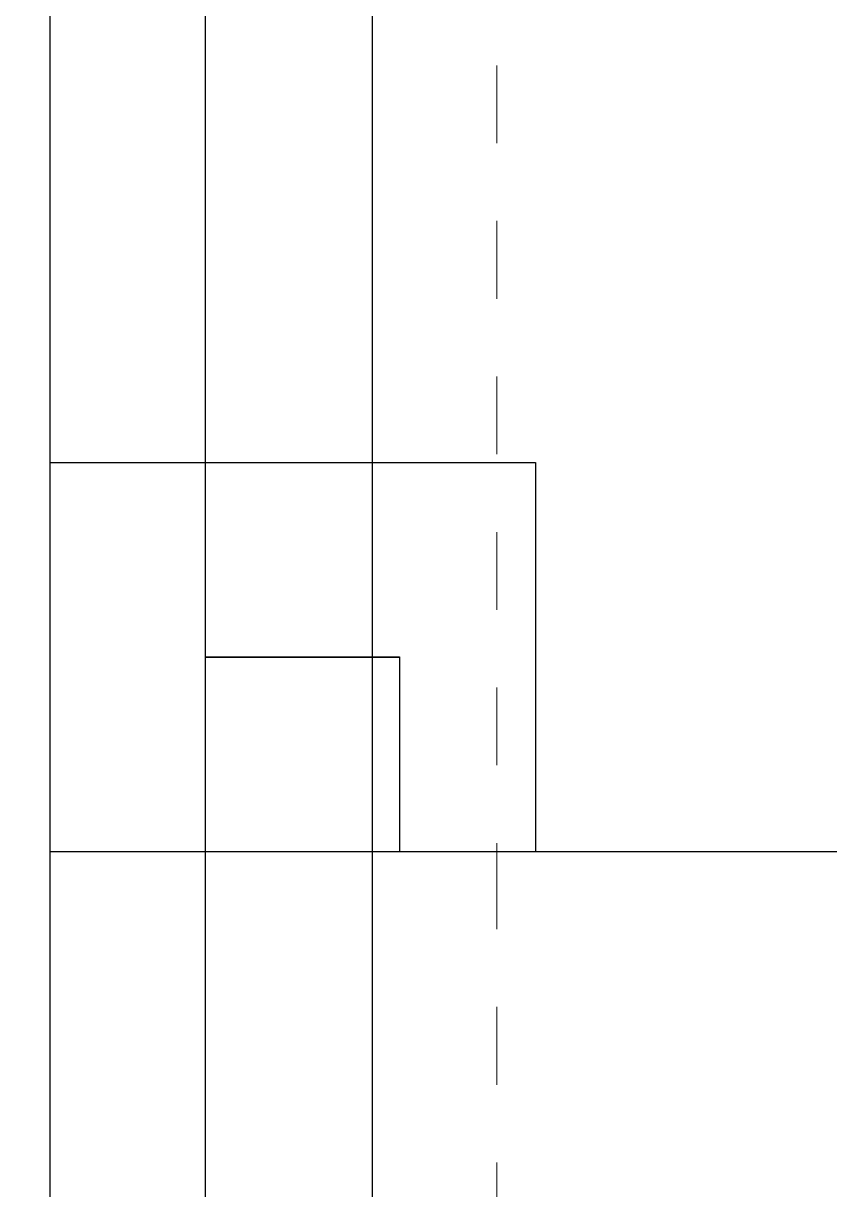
# Model space of a CAD drawing. Header units: inches. Extents: x -91.9 to -17, y 281.8 to 371.9.
# Drawn here: x -60.468 to -59.431, y 356.645 to 358.145 of the extents above; entities that cross this region are included whole.
import ezdxf

# ---------------------------------------------------------------- set-up
doc = ezdxf.new("R2010")
doc.units = ezdxf.units.IN
doc.header["$MEASUREMENT"] = 0
doc.linetypes.add('DASHED2', pattern=[0.375, 0.25, -0.125])
doc.linetypes.add('HIDDEN', pattern=[0.375, 0.25, -0.125])
doc.layers.add('A2 Hatch', color=8, linetype='Continuous', lineweight=9)
doc.layers.add('DIM', color=3, linetype='Continuous', lineweight=13)
doc.styles.add('ARCTEXT', font='arctext.shx', dxfattribs={"width": 0.85})
doc.dimstyles.new('ARCTEXT1-4', dxfattribs={"dimtxt": 4, "dimasz": 2, "dimexe": 2, "dimexo": 2, "dimgap": 2, "dimtad": 1, "dimdec": 4, "dimzin": 3, "dimdsep": 46, "dimlunit": 4, "dimtxsty": 'ARCTEXT', "dimblk": 'ARCHTICK', "dimcen": 2, "dimaunit": 1, "dimadec": 0, "dimazin": 0, "dimtfac": 1, "dimtdec": 4, "dimtmove": 2, "dimatfit": 3, "dimldrblk": 'arrow', "dimfxl": 0, "dimtolj": 1, "dimtzin": 0, "dimarcsym": 0})

# ---------------------------------------------------------------- blocks, each defined once
blk = doc.blocks.new('_ArchTick')
at = {"color": 0, "linetype": 'ByBlock', "const_width": 0.15}
blk.add_lwpolyline([(-0.5, -0.5), (0.5, 0.5)], dxfattribs=at)
blk = doc.blocks.new('arrow')
at = {"layer": 'DIM'}
blk.add_hatch(color=253, dxfattribs=at).paths.add_polyline_path([(-2, 0.5), (-2, -0.5), (0, 0)])
at = {"layer": 'DIM', "lineweight": 9}
for points in [[(-2, 0.9832), (-2, 0.5), (-2.4688, 0.6172)], [(0.3743, 0.0936), (0, 0)], [(0.3743, -0.0936), (0, 0)], [(-2, -0.9832), (-2, -0.5), (-2.4688, -0.6172)]]:
    blk.add_lwpolyline(points, dxfattribs=at)
at = {"layer": 'DIM', "lineweight": 15}
blk.add_lwpolyline([(0, 0), (-2, -0.5), (-2, 0.5), (0, 0)], dxfattribs=at)

msp = doc.modelspace()

# ---------------------------------------------------------------- linework, layer by layer
at = {"color": 1}
for p, q in [((-60.019, 370.0369), (-60.019, 357.0804)), ((-60.234, 369.964), (-60.234, 357.0804)), ((-60.434, 369.8962), (-60.434, 357.0804)), ((-60.434, 357.5805), (-59.809, 357.5805)), ((-60.434, 357.5805), (-59.809, 357.5805)), ((-60.434, 357.5805), (-59.809, 357.5805)), ((-60.434, 357.5805), (-59.809, 357.5805)), ((-60.434, 357.5804), (-59.809, 357.5804)), ((-60.434, 357.5804), (-59.809, 357.5804)), ((-60.434, 357.5804), (-59.809, 357.5804)), ((-60.434, 357.5804), (-60.434, 345.0804)), ((-60.434, 357.5804), (-59.809, 357.5804)), ((-60.434, 357.5804), (-59.809, 357.5804)), ((-60.434, 357.5804), (-59.809, 357.5804)), ((-60.434, 357.5804), (-59.809, 357.5804)), ((-60.434, 357.5804), (-59.809, 357.5804)), ((-60.434, 357.5804), (-59.809, 357.5804)), ((-60.434, 357.5804), (-59.809, 357.5804)), ((-60.434, 357.5804), (-59.809, 357.5804)), ((-60.434, 357.5804), (-59.809, 357.5804)), ((-60.434, 357.5804), (-59.809, 357.5804)), ((-60.434, 357.5804), (-59.809, 357.5804)), ((-60.434, 357.5804), (-59.809, 357.5804)), ((-60.434, 357.5804), (-59.809, 357.5804)), ((-60.434, 357.5804), (-59.809, 357.5804)), ((-60.434, 357.5804), (-59.809, 357.5804)), ((-60.434, 357.5804), (-59.809, 357.5804)), ((-60.434, 357.5804), (-59.809, 357.5804)), ((-60.434, 357.5804), (-59.809, 357.5804)), ((-60.434, 357.5804), (-59.809, 357.5804)), ((-60.434, 357.5804), (-59.809, 357.5804)), ((-60.434, 357.5804), (-59.809, 357.5804)), ((-60.434, 357.5804), (-59.809, 357.5804)), ((-60.434, 357.5804), (-59.809, 357.5804)), ((-60.434, 357.5804), (-59.809, 357.5804)), ((-60.434, 357.5804), (-59.809, 357.5804)), ((-60.434, 357.5804), (-59.809, 357.5804)), ((-60.434, 357.5804), (-59.809, 357.5804)), ((-60.434, 357.5804), (-59.809, 357.5804)), ((-60.434, 357.5804), (-59.809, 357.5804)), ((-60.434, 357.5804), (-59.809, 357.5804)), ((-60.434, 357.5804), (-59.809, 357.5804)), ((-60.434, 357.5804), (-59.809, 357.5804)), ((-60.434, 357.5804), (-59.809, 357.5804)), ((-59.809, 357.5805), (-59.809, 357.0805)), ((-59.809, 357.5805), (-59.809, 357.0805)), ((-59.809, 357.5805), (-59.809, 357.0805)), ((-59.809, 357.5805), (-59.809, 357.0805)), ((-59.809, 357.5804), (-59.809, 357.0804)), ((-59.809, 357.5804), (-59.809, 357.0804)), ((-59.809, 357.5804), (-59.809, 357.0804)), ((-59.809, 357.5804), (-59.809, 357.0804)), ((-59.809, 357.5804), (-59.809, 357.0804)), ((-59.809, 357.5804), (-59.809, 357.0804)), ((-59.809, 357.5804), (-59.809, 357.0804)), ((-59.809, 357.5804), (-59.809, 357.0804)), ((-59.809, 357.5804), (-59.809, 357.0804)), ((-59.809, 357.5804), (-59.809, 357.0804)), ((-59.809, 357.5804), (-59.809, 357.0804)), ((-59.809, 357.5804), (-59.809, 357.0804)), ((-59.809, 357.5804), (-59.809, 357.0804)), ((-59.809, 357.5804), (-59.809, 357.0804)), ((-59.809, 357.5804), (-59.809, 357.0804)), ((-59.809, 357.5804), (-59.809, 357.0804)), ((-59.809, 357.5804), (-59.809, 357.0804)), ((-59.809, 357.5804), (-59.809, 357.0804)), ((-59.809, 357.5804), (-59.809, 357.0804)), ((-59.809, 357.5804), (-59.809, 357.0804)), ((-59.809, 357.5804), (-59.809, 357.0804)), ((-59.809, 357.5804), (-59.809, 357.0804)), ((-59.809, 357.5804), (-59.809, 357.0804)), ((-59.809, 357.5804), (-59.809, 357.0804)), ((-59.809, 357.5804), (-59.809, 357.0804)), ((-59.809, 357.5804), (-59.809, 357.0804)), ((-59.809, 357.5804), (-59.809, 357.0804)), ((-59.809, 357.5804), (-59.809, 357.0804)), ((-59.809, 357.5804), (-59.809, 357.0804)), ((-59.809, 357.5804), (-59.809, 357.0804)), ((-59.809, 357.5804), (-59.809, 357.0804)), ((-59.809, 357.5804), (-59.809, 357.0804)), ((-59.809, 357.5804), (-59.809, 357.0804)), ((-59.809, 357.5804), (-59.809, 357.0804)), ((-59.809, 357.5804), (-59.809, 357.0804)), ((-59.809, 357.5804), (-59.809, 357.0804)), ((-60.234, 357.3305), (-59.984, 357.3305)), ((-60.234, 357.3305), (-59.984, 357.3305)), ((-60.234, 357.3305), (-59.984, 357.3305)), ((-60.234, 357.3305), (-59.984, 357.3305)), ((-60.234, 357.3304), (-59.984, 357.3304)), ((-60.234, 357.3304), (-59.984, 357.3304)), ((-60.234, 357.3304), (-59.984, 357.3304)), ((-60.234, 357.3304), (-60.234, 345.0804)), ((-60.234, 357.3304), (-59.984, 357.3304)), ((-60.234, 357.3304), (-59.984, 357.3304)), ((-60.234, 357.3304), (-59.984, 357.3304)), ((-60.234, 357.3304), (-59.984, 357.3304)), ((-60.234, 357.3304), (-59.984, 357.3304)), ((-60.234, 357.3304), (-59.984, 357.3304)), ((-60.234, 357.3304), (-59.984, 357.3304)), ((-60.234, 357.3304), (-59.984, 357.3304)), ((-60.234, 357.3304), (-59.984, 357.3304)), ((-60.234, 357.3304), (-59.984, 357.3304)), ((-60.234, 357.3304), (-59.984, 357.3304)), ((-60.234, 357.3304), (-59.984, 357.3304)), ((-60.234, 357.3304), (-59.984, 357.3304)), ((-60.234, 357.3304), (-59.984, 357.3304)), ((-60.234, 357.3304), (-59.984, 357.3304)), ((-60.234, 357.3304), (-59.984, 357.3304)), ((-60.234, 357.3304), (-59.984, 357.3304)), ((-60.234, 357.3304), (-59.984, 357.3304)), ((-60.234, 357.3304), (-59.984, 357.3304)), ((-60.234, 357.3304), (-59.984, 357.3304)), ((-60.234, 357.3304), (-59.984, 357.3304)), ((-60.234, 357.3304), (-59.984, 357.3304)), ((-60.234, 357.3304), (-59.984, 357.3304)), ((-60.234, 357.3304), (-59.984, 357.3304)), ((-60.234, 357.3304), (-59.984, 357.3304)), ((-60.234, 357.3304), (-59.984, 357.3304)), ((-60.234, 357.3304), (-59.984, 357.3304)), ((-60.234, 357.3304), (-59.984, 357.3304)), ((-60.234, 357.3304), (-59.984, 357.3304)), ((-60.234, 357.3304), (-59.984, 357.3304)), ((-60.234, 357.3304), (-59.984, 357.3304)), ((-60.234, 357.3304), (-59.984, 357.3304)), ((-60.234, 357.3304), (-59.984, 357.3304)), ((-59.984, 357.3305), (-59.984, 357.0805)), ((-59.984, 357.3305), (-59.984, 357.0805)), ((-59.984, 357.3305), (-59.984, 357.0805)), ((-59.984, 357.3305), (-59.984, 357.0805)), ((-59.984, 357.3304), (-59.984, 357.0804)), ((-59.984, 357.3304), (-59.984, 357.0804)), ((-59.984, 357.3304), (-59.984, 357.0804)), ((-59.984, 357.3304), (-59.984, 357.0804)), ((-59.984, 357.3304), (-59.984, 357.0804)), ((-59.984, 357.3304), (-59.984, 357.0804)), ((-59.984, 357.3304), (-59.984, 357.0804)), ((-59.984, 357.3304), (-59.984, 357.0804)), ((-59.984, 357.3304), (-59.984, 357.0804)), ((-59.984, 357.3304), (-59.984, 357.0804)), ((-59.984, 357.3304), (-59.984, 357.0804)), ((-59.984, 357.3304), (-59.984, 357.0804)), ((-59.984, 357.3304), (-59.984, 357.0804)), ((-59.984, 357.3304), (-59.984, 357.0804)), ((-59.984, 357.3304), (-59.984, 357.0804)), ((-59.984, 357.3304), (-59.984, 357.0804)), ((-59.984, 357.3304), (-59.984, 357.0804)), ((-59.984, 357.3304), (-59.984, 357.0804)), ((-59.984, 357.3304), (-59.984, 357.0804)), ((-59.984, 357.3304), (-59.984, 357.0804)), ((-59.984, 357.3304), (-59.984, 357.0804)), ((-59.984, 357.3304), (-59.984, 357.0804)), ((-59.984, 357.3304), (-59.984, 357.0804)), ((-59.984, 357.3304), (-59.984, 357.0804)), ((-59.984, 357.3304), (-59.984, 357.0804)), ((-59.984, 357.3304), (-59.984, 357.0804)), ((-59.984, 357.3304), (-59.984, 357.0804)), ((-59.984, 357.3304), (-59.984, 357.0804)), ((-59.984, 357.3304), (-59.984, 357.0804)), ((-59.984, 357.3304), (-59.984, 357.0804)), ((-59.984, 357.3304), (-59.984, 357.0804)), ((-59.984, 357.3304), (-59.984, 357.0804)), ((-59.984, 357.3304), (-59.984, 357.0804)), ((-59.984, 357.3304), (-59.984, 357.0804)), ((-59.984, 357.3304), (-59.984, 357.0804)), ((-59.984, 357.3304), (-59.984, 357.0804)), ((-60.434, 357.0805), (-58.434, 357.0805)), ((-60.434, 357.0805), (-60.234, 357.0805)), ((-60.434, 357.0805), (-58.434, 357.0805)), ((-60.434, 357.0805), (-58.434, 357.0805)), ((-60.434, 357.0805), (-60.234, 357.0805)), ((-60.434, 357.0805), (-58.434, 357.0805)), ((-60.434, 357.0805), (-58.434, 357.0805)), ((-60.434, 357.0805), (-58.434, 357.0805)), ((-60.434, 357.0805), (-60.234, 357.0805)), ((-60.434, 357.0805), (-58.434, 357.0805)), ((-60.434, 357.0805), (-58.434, 357.0805)), ((-60.434, 357.0805), (-60.234, 357.0805)), ((-60.434, 357.0805), (-58.434, 357.0805)), ((-60.434, 357.0805), (-58.434, 357.0805)), ((-60.434, 357.0804), (-58.434, 357.0804)), ((-60.434, 357.0804), (-60.234, 357.0804)), ((-60.434, 357.0804), (-58.434, 357.0804)), ((-60.434, 357.0804), (-58.434, 357.0804)), ((-60.434, 357.0804), (-60.234, 357.0804)), ((-60.434, 357.0804), (-58.434, 357.0804)), ((-60.434, 357.0804), (-58.434, 357.0804)), ((-60.434, 357.0804), (-58.434, 357.0804)), ((-60.434, 357.0804), (-60.234, 357.0804)), ((-60.434, 357.0804), (-58.434, 357.0804)), ((-60.434, 357.0804), (-58.434, 357.0804)), ((-60.434, 357.0804), (-60.234, 357.0804)), ((-60.434, 357.0804), (-58.434, 357.0804)), ((-60.434, 357.0804), (-58.434, 357.0804)), ((-60.434, 357.0804), (-58.434, 357.0804)), ((-60.434, 357.0804), (-60.234, 357.0804)), ((-60.434, 357.0804), (-58.434, 357.0804)), ((-60.434, 357.0804), (-58.434, 357.0804)), ((-60.434, 357.0804), (-60.234, 357.0804)), ((-60.434, 357.0804), (-58.434, 357.0804)), ((-60.434, 357.0804), (-58.434, 357.0804)), ((-60.434, 357.0804), (-58.434, 357.0804)), ((-60.434, 357.0804), (-60.234, 357.0804)), ((-60.434, 357.0804), (-58.434, 357.0804)), ((-60.434, 357.0804), (-58.434, 357.0804)), ((-60.434, 357.0804), (-60.234, 357.0804)), ((-60.434, 357.0804), (-58.434, 357.0804)), ((-60.434, 357.0804), (-58.434, 357.0804)), ((-60.434, 357.0804), (-58.434, 357.0804)), ((-60.434, 357.0804), (-60.234, 357.0804)), ((-60.434, 357.0804), (-58.434, 357.0804)), ((-60.434, 357.0804), (-58.434, 357.0804)), ((-60.434, 357.0804), (-60.234, 357.0804)), ((-60.434, 357.0804), (-58.434, 357.0804)), ((-60.434, 357.0804), (-58.434, 357.0804)), ((-60.434, 357.0804), (-58.434, 357.0804)), ((-60.434, 357.0804), (-60.234, 357.0804)), ((-60.434, 357.0804), (-58.434, 357.0804)), ((-60.434, 357.0804), (-58.434, 357.0804)), ((-60.434, 357.0804), (-60.234, 357.0804)), ((-60.434, 357.0804), (-58.434, 357.0804)), ((-60.434, 357.0804), (-58.434, 357.0804)), ((-60.434, 357.0804), (-58.434, 357.0804)), ((-60.434, 357.0804), (-60.234, 357.0804)), ((-60.434, 357.0804), (-58.434, 357.0804)), ((-60.434, 357.0804), (-58.434, 357.0804)), ((-60.434, 357.0804), (-60.234, 357.0804)), ((-60.434, 357.0804), (-58.434, 357.0804)), ((-60.434, 357.0804), (-58.434, 357.0804)), ((-60.434, 357.0804), (-58.434, 357.0804)), ((-60.434, 357.0804), (-60.234, 357.0804)), ((-60.434, 357.0804), (-58.434, 357.0804)), ((-60.434, 357.0804), (-58.434, 357.0804)), ((-60.434, 357.0804), (-60.234, 357.0804)), ((-60.434, 357.0804), (-58.434, 357.0804)), ((-60.434, 357.0804), (-58.434, 357.0804)), ((-60.434, 357.0804), (-58.434, 357.0804)), ((-60.434, 357.0804), (-60.234, 357.0804)), ((-60.434, 357.0804), (-58.434, 357.0804)), ((-60.434, 357.0804), (-58.434, 357.0804)), ((-60.434, 357.0804), (-60.234, 357.0804)), ((-60.434, 357.0804), (-58.434, 357.0804)), ((-60.434, 357.0804), (-58.434, 357.0804)), ((-60.434, 357.0804), (-58.434, 357.0804)), ((-60.434, 357.0804), (-60.234, 357.0804)), ((-60.434, 357.0804), (-58.434, 357.0804)), ((-60.434, 357.0804), (-58.434, 357.0804)), ((-60.434, 357.0804), (-60.234, 357.0804)), ((-60.434, 357.0804), (-58.434, 357.0804)), ((-60.434, 357.0804), (-58.434, 357.0804)), ((-60.434, 357.0804), (-58.434, 357.0804)), ((-60.434, 357.0804), (-60.234, 357.0804)), ((-60.434, 357.0804), (-58.434, 357.0804)), ((-60.434, 357.0804), (-58.434, 357.0804)), ((-60.434, 357.0804), (-60.234, 357.0804)), ((-60.434, 357.0804), (-58.434, 357.0804)), ((-60.434, 357.0804), (-58.434, 357.0804)), ((-60.434, 357.0804), (-58.434, 357.0804)), ((-60.434, 357.0804), (-60.234, 357.0804)), ((-60.434, 357.0804), (-58.434, 357.0804)), ((-60.434, 357.0804), (-58.434, 357.0804)), ((-60.434, 357.0804), (-60.234, 357.0804)), ((-60.434, 357.0804), (-58.434, 357.0804)), ((-60.434, 357.0804), (-58.434, 357.0804)), ((-60.434, 357.0804), (-58.434, 357.0804)), ((-60.434, 357.0804), (-60.234, 357.0804)), ((-60.434, 357.0804), (-58.434, 357.0804)), ((-60.434, 357.0804), (-58.434, 357.0804)), ((-60.434, 357.0804), (-60.234, 357.0804)), ((-60.434, 357.0804), (-58.434, 357.0804)), ((-60.434, 357.0804), (-58.434, 357.0804)), ((-60.434, 357.0804), (-58.434, 357.0804)), ((-60.434, 357.0804), (-60.234, 357.0804)), ((-60.434, 357.0804), (-58.434, 357.0804)), ((-60.434, 357.0804), (-58.434, 357.0804)), ((-60.434, 357.0804), (-60.234, 357.0804)), ((-60.434, 357.0804), (-58.434, 357.0804)), ((-60.434, 357.0804), (-58.434, 357.0804)), ((-60.434, 357.0804), (-58.434, 357.0804)), ((-60.434, 357.0804), (-60.234, 357.0804)), ((-60.434, 357.0804), (-58.434, 357.0804)), ((-60.434, 357.0804), (-58.434, 357.0804)), ((-60.434, 357.0804), (-60.234, 357.0804)), ((-60.434, 357.0804), (-58.434, 357.0804)), ((-60.434, 357.0804), (-58.434, 357.0804)), ((-60.434, 357.0804), (-58.434, 357.0804)), ((-60.434, 357.0804), (-60.234, 357.0804)), ((-60.434, 357.0804), (-58.434, 357.0804)), ((-60.434, 357.0804), (-58.434, 357.0804)), ((-60.434, 357.0804), (-60.234, 357.0804)), ((-60.434, 357.0804), (-58.434, 357.0804)), ((-60.434, 357.0804), (-58.434, 357.0804)), ((-60.434, 357.0804), (-58.434, 357.0804)), ((-60.434, 357.0804), (-60.234, 357.0804)), ((-60.434, 357.0804), (-58.434, 357.0804)), ((-60.434, 357.0804), (-58.434, 357.0804)), ((-60.434, 357.0804), (-60.234, 357.0804)), ((-60.434, 357.0804), (-58.434, 357.0804)), ((-60.434, 357.0804), (-58.434, 357.0804)), ((-60.434, 357.0804), (-58.434, 357.0804)), ((-60.434, 357.0804), (-60.234, 357.0804)), ((-60.434, 357.0804), (-58.434, 357.0804)), ((-60.434, 357.0804), (-58.434, 357.0804)), ((-60.434, 357.0804), (-60.234, 357.0804)), ((-60.434, 357.0804), (-58.434, 357.0804)), ((-60.434, 357.0804), (-58.434, 357.0804)), ((-60.019, 357.0805), (-58.434, 357.0805)), ((-60.019, 357.0805), (-58.434, 357.0805)), ((-60.019, 357.0805), (-58.434, 357.0805)), ((-60.019, 357.0805), (-58.434, 357.0805)), ((-60.019, 357.0804), (-58.434, 357.0804)), ((-60.019, 357.0804), (-58.434, 357.0804)), ((-60.019, 357.0804), (-58.434, 357.0804)), ((-60.019, 357.0804), (-58.434, 357.0804)), ((-60.019, 357.0804), (-60.019, 345.0804)), ((-60.019, 357.0804), (-58.434, 357.0804)), ((-60.019, 357.0804), (-58.434, 357.0804)), ((-60.019, 357.0804), (-58.434, 357.0804)), ((-60.019, 357.0804), (-58.434, 357.0804)), ((-60.019, 357.0804), (-58.434, 357.0804)), ((-60.019, 357.0804), (-58.434, 357.0804)), ((-60.019, 357.0804), (-58.434, 357.0804)), ((-60.019, 357.0804), (-58.434, 357.0804)), ((-60.019, 357.0804), (-58.434, 357.0804)), ((-60.019, 357.0804), (-58.434, 357.0804)), ((-60.019, 357.0804), (-58.434, 357.0804)), ((-60.019, 357.0804), (-58.434, 357.0804)), ((-60.019, 357.0804), (-58.434, 357.0804)), ((-60.019, 357.0804), (-58.434, 357.0804)), ((-60.019, 357.0804), (-58.434, 357.0804)), ((-60.019, 357.0804), (-58.434, 357.0804)), ((-60.019, 357.0804), (-58.434, 357.0804)), ((-60.019, 357.0804), (-58.434, 357.0804)), ((-60.019, 357.0804), (-58.434, 357.0804)), ((-60.019, 357.0804), (-58.434, 357.0804)), ((-60.019, 357.0804), (-58.434, 357.0804)), ((-60.019, 357.0804), (-58.434, 357.0804)), ((-60.019, 357.0804), (-58.434, 357.0804)), ((-60.019, 357.0804), (-58.434, 357.0804)), ((-60.019, 357.0804), (-58.434, 357.0804)), ((-60.019, 357.0804), (-58.434, 357.0804)), ((-60.019, 357.0804), (-58.434, 357.0804)), ((-60.019, 357.0804), (-58.434, 357.0804)), ((-60.019, 357.0804), (-58.434, 357.0804)), ((-60.019, 357.0804), (-58.434, 357.0804)), ((-60.019, 357.0804), (-58.434, 357.0804)), ((-60.019, 357.0804), (-58.434, 357.0804))]:
    msp.add_line(p, q, dxfattribs=at)
at = {"color": 1, "linetype": 'HIDDEN', "ltscale": 0.02}
for p, q in [((-60.434, 357.5805), (-59.809, 357.5805)), ((-60.434, 357.5805), (-59.809, 357.5805)), ((-60.434, 357.5805), (-59.809, 357.5805)), ((-60.434, 357.5805), (-59.809, 357.5805)), ((-60.434, 357.5805), (-59.809, 357.5805)), ((-60.434, 357.5805), (-59.809, 357.5805)), ((-60.434, 357.5805), (-59.809, 357.5805)), ((-60.434, 357.5805), (-59.809, 357.5805)), ((-60.434, 357.5805), (-59.809, 357.5805)), ((-60.434, 357.5805), (-59.809, 357.5805)), ((-60.434, 357.5804), (-59.809, 357.5804)), ((-60.434, 357.5804), (-59.809, 357.5804)), ((-60.434, 357.5804), (-59.809, 357.5804)), ((-60.434, 357.5804), (-59.809, 357.5804)), ((-60.434, 357.5804), (-59.809, 357.5804)), ((-60.434, 357.5804), (-59.809, 357.5804)), ((-60.434, 357.5804), (-59.809, 357.5804)), ((-60.434, 357.5804), (-59.809, 357.5804)), ((-60.434, 357.5804), (-59.809, 357.5804)), ((-60.434, 357.5804), (-59.809, 357.5804)), ((-60.434, 357.5804), (-59.809, 357.5804)), ((-60.434, 357.5804), (-59.809, 357.5804)), ((-60.434, 357.5804), (-59.809, 357.5804)), ((-60.434, 357.5804), (-59.809, 357.5804)), ((-60.434, 357.5804), (-59.809, 357.5804)), ((-60.434, 357.5804), (-59.809, 357.5804)), ((-60.434, 357.5804), (-59.809, 357.5804)), ((-60.434, 357.5804), (-59.809, 357.5804)), ((-60.434, 357.5804), (-59.809, 357.5804)), ((-60.434, 357.5804), (-59.809, 357.5804)), ((-60.434, 357.5804), (-59.809, 357.5804)), ((-60.434, 357.5804), (-59.809, 357.5804)), ((-60.434, 357.5804), (-59.809, 357.5804)), ((-60.434, 357.5804), (-59.809, 357.5804)), ((-60.434, 357.5804), (-59.809, 357.5804)), ((-60.434, 357.5804), (-59.809, 357.5804)), ((-60.434, 357.5804), (-59.809, 357.5804)), ((-60.434, 357.5804), (-59.809, 357.5804)), ((-60.434, 357.5804), (-59.809, 357.5804)), ((-60.434, 357.5804), (-59.809, 357.5804)), ((-60.434, 357.5804), (-59.809, 357.5804)), ((-60.434, 357.5804), (-59.809, 357.5804)), ((-60.434, 357.5804), (-59.809, 357.5804)), ((-60.434, 357.5804), (-59.809, 357.5804)), ((-60.434, 357.5804), (-59.809, 357.5804)), ((-60.434, 357.5804), (-59.809, 357.5804)), ((-60.434, 357.5804), (-59.809, 357.5804)), ((-60.434, 357.5804), (-59.809, 357.5804)), ((-60.434, 357.5804), (-59.809, 357.5804)), ((-60.434, 357.5804), (-59.809, 357.5804)), ((-60.434, 357.5804), (-59.809, 357.5804)), ((-60.434, 357.5804), (-59.809, 357.5804)), ((-60.434, 357.5804), (-59.809, 357.5804)), ((-60.434, 357.5804), (-59.809, 357.5804)), ((-60.434, 357.5804), (-59.809, 357.5804)), ((-60.434, 357.5804), (-59.809, 357.5804)), ((-60.434, 357.5804), (-59.809, 357.5804)), ((-60.434, 357.5804), (-59.809, 357.5804)), ((-60.434, 357.5804), (-59.809, 357.5804)), ((-60.434, 357.5804), (-59.809, 357.5804)), ((-60.434, 357.5804), (-59.809, 357.5804)), ((-60.434, 357.5804), (-59.809, 357.5804)), ((-60.434, 357.5804), (-59.809, 357.5804)), ((-60.434, 357.5804), (-59.809, 357.5804)), ((-60.434, 357.5804), (-59.809, 357.5804)), ((-60.434, 357.5804), (-59.809, 357.5804)), ((-60.434, 357.5804), (-59.809, 357.5804)), ((-60.434, 357.5804), (-59.809, 357.5804)), ((-60.434, 357.5804), (-59.809, 357.5804)), ((-60.434, 357.5804), (-59.809, 357.5804)), ((-60.434, 357.5804), (-59.809, 357.5804)), ((-60.434, 357.5804), (-59.809, 357.5804)), ((-60.434, 357.5804), (-59.809, 357.5804)), ((-60.434, 357.5804), (-59.809, 357.5804)), ((-60.434, 357.5804), (-59.809, 357.5804)), ((-60.434, 357.5804), (-59.809, 357.5804)), ((-60.434, 357.5804), (-59.809, 357.5804)), ((-60.434, 357.5804), (-59.809, 357.5804)), ((-60.434, 357.5804), (-59.809, 357.5804)), ((-60.434, 357.5804), (-59.809, 357.5804)), ((-60.434, 357.5804), (-59.809, 357.5804)), ((-60.434, 357.5804), (-59.809, 357.5804)), ((-60.434, 357.5804), (-59.809, 357.5804)), ((-60.434, 357.5804), (-59.809, 357.5804)), ((-60.434, 357.5804), (-59.809, 357.5804)), ((-60.434, 357.5804), (-59.809, 357.5804)), ((-60.434, 357.5804), (-59.809, 357.5804)), ((-60.434, 357.5804), (-59.809, 357.5804)), ((-60.434, 357.5804), (-59.809, 357.5804)), ((-60.434, 357.5804), (-59.809, 357.5804)), ((-60.434, 357.5804), (-59.809, 357.5804)), ((-60.434, 357.5804), (-59.809, 357.5804)), ((-60.434, 357.5804), (-59.809, 357.5804)), ((-60.434, 357.5804), (-59.809, 357.5804)), ((-60.434, 357.5804), (-59.809, 357.5804)), ((-60.434, 357.5804), (-59.809, 357.5804)), ((-60.434, 357.5804), (-59.809, 357.5804)), ((-60.434, 357.5804), (-59.809, 357.5804)), ((-60.434, 357.5804), (-59.809, 357.5804)), ((-60.434, 357.5804), (-59.809, 357.5804)), ((-59.809, 357.5805), (-59.809, 357.0805)), ((-59.809, 357.5805), (-59.809, 357.0805)), ((-59.809, 357.5805), (-59.809, 357.0805)), ((-59.809, 357.5805), (-59.809, 357.0805)), ((-59.809, 357.5805), (-59.809, 357.0805)), ((-59.809, 357.5805), (-59.809, 357.0805)), ((-59.809, 357.5805), (-59.809, 357.0805)), ((-59.809, 357.5805), (-59.809, 357.0805)), ((-59.809, 357.5805), (-59.809, 357.0805)), ((-59.809, 357.5805), (-59.809, 357.0805)), ((-59.809, 357.5804), (-59.809, 357.0804)), ((-59.809, 357.5804), (-59.809, 357.0804)), ((-59.809, 357.5804), (-59.809, 357.0804)), ((-59.809, 357.5804), (-59.809, 357.0804)), ((-59.809, 357.5804), (-59.809, 357.0804)), ((-59.809, 357.5804), (-59.809, 357.0804)), ((-59.809, 357.5804), (-59.809, 357.0804)), ((-59.809, 357.5804), (-59.809, 357.0804)), ((-59.809, 357.5804), (-59.809, 357.0804)), ((-59.809, 357.5804), (-59.809, 357.0804)), ((-59.809, 357.5804), (-59.809, 357.0804)), ((-59.809, 357.5804), (-59.809, 357.0804)), ((-59.809, 357.5804), (-59.809, 357.0804)), ((-59.809, 357.5804), (-59.809, 357.0804)), ((-59.809, 357.5804), (-59.809, 357.0804)), ((-59.809, 357.5804), (-59.809, 357.0804)), ((-59.809, 357.5804), (-59.809, 357.0804)), ((-59.809, 357.5804), (-59.809, 357.0804)), ((-59.809, 357.5804), (-59.809, 357.0804)), ((-59.809, 357.5804), (-59.809, 357.0804)), ((-59.809, 357.5804), (-59.809, 357.0804)), ((-59.809, 357.5804), (-59.809, 357.0804)), ((-59.809, 357.5804), (-59.809, 357.0804)), ((-59.809, 357.5804), (-59.809, 357.0804)), ((-59.809, 357.5804), (-59.809, 357.0804)), ((-59.809, 357.5804), (-59.809, 357.0804)), ((-59.809, 357.5804), (-59.809, 357.0804)), ((-59.809, 357.5804), (-59.809, 357.0804)), ((-59.809, 357.5804), (-59.809, 357.0804)), ((-59.809, 357.5804), (-59.809, 357.0804)), ((-59.809, 357.5804), (-59.809, 357.0804)), ((-59.809, 357.5804), (-59.809, 357.0804)), ((-59.809, 357.5804), (-59.809, 357.0804)), ((-59.809, 357.5804), (-59.809, 357.0804)), ((-59.809, 357.5804), (-59.809, 357.0804)), ((-59.809, 357.5804), (-59.809, 357.0804)), ((-59.809, 357.5804), (-59.809, 357.0804)), ((-59.809, 357.5804), (-59.809, 357.0804)), ((-59.809, 357.5804), (-59.809, 357.0804)), ((-59.809, 357.5804), (-59.809, 357.0804)), ((-59.809, 357.5804), (-59.809, 357.0804)), ((-59.809, 357.5804), (-59.809, 357.0804)), ((-59.809, 357.5804), (-59.809, 357.0804)), ((-59.809, 357.5804), (-59.809, 357.0804)), ((-59.809, 357.5804), (-59.809, 357.0804)), ((-59.809, 357.5804), (-59.809, 357.0804)), ((-59.809, 357.5804), (-59.809, 357.0804)), ((-59.809, 357.5804), (-59.809, 357.0804)), ((-59.809, 357.5804), (-59.809, 357.0804)), ((-59.809, 357.5804), (-59.809, 357.0804)), ((-59.809, 357.5804), (-59.809, 357.0804)), ((-59.809, 357.5804), (-59.809, 357.0804)), ((-59.809, 357.5804), (-59.809, 357.0804)), ((-59.809, 357.5804), (-59.809, 357.0804)), ((-59.809, 357.5804), (-59.809, 357.0804)), ((-59.809, 357.5804), (-59.809, 357.0804)), ((-59.809, 357.5804), (-59.809, 357.0804)), ((-59.809, 357.5804), (-59.809, 357.0804)), ((-59.809, 357.5804), (-59.809, 357.0804)), ((-59.809, 357.5804), (-59.809, 357.0804)), ((-59.809, 357.5804), (-59.809, 357.0804)), ((-59.809, 357.5804), (-59.809, 357.0804)), ((-59.809, 357.5804), (-59.809, 357.0804)), ((-59.809, 357.5804), (-59.809, 357.0804)), ((-59.809, 357.5804), (-59.809, 357.0804)), ((-59.809, 357.5804), (-59.809, 357.0804)), ((-59.809, 357.5804), (-59.809, 357.0804)), ((-59.809, 357.5804), (-59.809, 357.0804)), ((-59.809, 357.5804), (-59.809, 357.0804)), ((-59.809, 357.5804), (-59.809, 357.0804)), ((-59.809, 357.5804), (-59.809, 357.0804)), ((-59.809, 357.5804), (-59.809, 357.0804)), ((-59.809, 357.5804), (-59.809, 357.0804)), ((-59.809, 357.5804), (-59.809, 357.0804)), ((-59.809, 357.5804), (-59.809, 357.0804)), ((-59.809, 357.5804), (-59.809, 357.0804)), ((-59.809, 357.5804), (-59.809, 357.0804)), ((-59.809, 357.5804), (-59.809, 357.0804)), ((-59.809, 357.5804), (-59.809, 357.0804)), ((-59.809, 357.5804), (-59.809, 357.0804)), ((-59.809, 357.5804), (-59.809, 357.0804)), ((-59.809, 357.5804), (-59.809, 357.0804)), ((-59.809, 357.5804), (-59.809, 357.0804)), ((-59.809, 357.5804), (-59.809, 357.0804)), ((-59.809, 357.5804), (-59.809, 357.0804)), ((-59.809, 357.5804), (-59.809, 357.0804)), ((-59.809, 357.5804), (-59.809, 357.0804)), ((-59.809, 357.5804), (-59.809, 357.0804)), ((-59.809, 357.5804), (-59.809, 357.0804)), ((-59.809, 357.5804), (-59.809, 357.0804)), ((-60.234, 357.3305), (-59.984, 357.3305)), ((-60.234, 357.3305), (-59.984, 357.3305)), ((-60.234, 357.3305), (-59.984, 357.3305)), ((-60.234, 357.3305), (-59.984, 357.3305)), ((-60.234, 357.3305), (-59.984, 357.3305)), ((-60.234, 357.3305), (-59.984, 357.3305)), ((-60.234, 357.3305), (-59.984, 357.3305)), ((-60.234, 357.3305), (-59.984, 357.3305)), ((-60.234, 357.3305), (-59.984, 357.3305)), ((-60.234, 357.3305), (-59.984, 357.3305)), ((-60.234, 357.3304), (-59.984, 357.3304)), ((-60.234, 357.3304), (-59.984, 357.3304)), ((-60.234, 357.3304), (-59.984, 357.3304)), ((-60.234, 357.3304), (-59.984, 357.3304)), ((-60.234, 357.3304), (-59.984, 357.3304)), ((-60.234, 357.3304), (-59.984, 357.3304)), ((-60.234, 357.3304), (-59.984, 357.3304)), ((-60.234, 357.3304), (-59.984, 357.3304)), ((-60.234, 357.3304), (-59.984, 357.3304)), ((-60.234, 357.3304), (-59.984, 357.3304)), ((-60.234, 357.3304), (-59.984, 357.3304)), ((-60.234, 357.3304), (-59.984, 357.3304)), ((-60.234, 357.3304), (-59.984, 357.3304)), ((-60.234, 357.3304), (-59.984, 357.3304)), ((-60.234, 357.3304), (-59.984, 357.3304)), ((-60.234, 357.3304), (-59.984, 357.3304)), ((-60.234, 357.3304), (-59.984, 357.3304)), ((-60.234, 357.3304), (-59.984, 357.3304)), ((-60.234, 357.3304), (-59.984, 357.3304)), ((-60.234, 357.3304), (-59.984, 357.3304)), ((-60.234, 357.3304), (-59.984, 357.3304)), ((-60.234, 357.3304), (-59.984, 357.3304)), ((-60.234, 357.3304), (-59.984, 357.3304)), ((-60.234, 357.3304), (-59.984, 357.3304)), ((-60.234, 357.3304), (-59.984, 357.3304)), ((-60.234, 357.3304), (-59.984, 357.3304)), ((-60.234, 357.3304), (-59.984, 357.3304)), ((-60.234, 357.3304), (-59.984, 357.3304)), ((-60.234, 357.3304), (-59.984, 357.3304)), ((-60.234, 357.3304), (-59.984, 357.3304)), ((-60.234, 357.3304), (-59.984, 357.3304)), ((-60.234, 357.3304), (-59.984, 357.3304)), ((-60.234, 357.3304), (-59.984, 357.3304)), ((-60.234, 357.3304), (-59.984, 357.3304)), ((-60.234, 357.3304), (-59.984, 357.3304)), ((-60.234, 357.3304), (-59.984, 357.3304)), ((-60.234, 357.3304), (-59.984, 357.3304)), ((-60.234, 357.3304), (-59.984, 357.3304)), ((-60.234, 357.3304), (-59.984, 357.3304)), ((-60.234, 357.3304), (-59.984, 357.3304)), ((-60.234, 357.3304), (-59.984, 357.3304)), ((-60.234, 357.3304), (-59.984, 357.3304)), ((-60.234, 357.3304), (-59.984, 357.3304)), ((-60.234, 357.3304), (-59.984, 357.3304)), ((-60.234, 357.3304), (-59.984, 357.3304)), ((-60.234, 357.3304), (-59.984, 357.3304)), ((-60.234, 357.3304), (-59.984, 357.3304)), ((-60.234, 357.3304), (-59.984, 357.3304)), ((-60.234, 357.3304), (-59.984, 357.3304)), ((-60.234, 357.3304), (-59.984, 357.3304)), ((-60.234, 357.3304), (-59.984, 357.3304)), ((-60.234, 357.3304), (-59.984, 357.3304)), ((-60.234, 357.3304), (-59.984, 357.3304)), ((-60.234, 357.3304), (-59.984, 357.3304)), ((-60.234, 357.3304), (-59.984, 357.3304)), ((-60.234, 357.3304), (-59.984, 357.3304)), ((-60.234, 357.3304), (-59.984, 357.3304)), ((-60.234, 357.3304), (-59.984, 357.3304)), ((-60.234, 357.3304), (-59.984, 357.3304)), ((-60.234, 357.3304), (-59.984, 357.3304)), ((-60.234, 357.3304), (-59.984, 357.3304)), ((-60.234, 357.3304), (-59.984, 357.3304)), ((-60.234, 357.3304), (-59.984, 357.3304)), ((-60.234, 357.3304), (-59.984, 357.3304)), ((-60.234, 357.3304), (-59.984, 357.3304)), ((-60.234, 357.3304), (-59.984, 357.3304)), ((-60.234, 357.3304), (-59.984, 357.3304)), ((-60.234, 357.3304), (-59.984, 357.3304)), ((-60.234, 357.3304), (-59.984, 357.3304)), ((-60.234, 357.3304), (-59.984, 357.3304)), ((-60.234, 357.3304), (-59.984, 357.3304)), ((-60.234, 357.3304), (-59.984, 357.3304)), ((-60.234, 357.3304), (-59.984, 357.3304)), ((-60.234, 357.3304), (-59.984, 357.3304)), ((-60.234, 357.3304), (-59.984, 357.3304)), ((-60.234, 357.3304), (-59.984, 357.3304)), ((-60.234, 357.3304), (-59.984, 357.3304)), ((-60.234, 357.3304), (-59.984, 357.3304)), ((-60.234, 357.3304), (-59.984, 357.3304)), ((-60.234, 357.3304), (-59.984, 357.3304)), ((-60.234, 357.3304), (-59.984, 357.3304)), ((-60.234, 357.3304), (-59.984, 357.3304)), ((-60.234, 357.3304), (-59.984, 357.3304)), ((-60.234, 357.3304), (-59.984, 357.3304)), ((-60.234, 357.3304), (-59.984, 357.3304)), ((-60.234, 357.3304), (-59.984, 357.3304)), ((-60.234, 357.3304), (-59.984, 357.3304)), ((-60.234, 357.3304), (-59.984, 357.3304)), ((-60.234, 357.3304), (-59.984, 357.3304)), ((-60.234, 357.3304), (-59.984, 357.3304)), ((-59.984, 357.3305), (-59.984, 357.0805)), ((-59.984, 357.3305), (-59.984, 357.0805)), ((-59.984, 357.3305), (-59.984, 357.0805)), ((-59.984, 357.3305), (-59.984, 357.0805)), ((-59.984, 357.3305), (-59.984, 357.0805)), ((-59.984, 357.3305), (-59.984, 357.0805)), ((-59.984, 357.3305), (-59.984, 357.0805)), ((-59.984, 357.3305), (-59.984, 357.0805)), ((-59.984, 357.3305), (-59.984, 357.0805)), ((-59.984, 357.3305), (-59.984, 357.0805)), ((-59.984, 357.3304), (-59.984, 357.0804)), ((-59.984, 357.3304), (-59.984, 357.0804)), ((-59.984, 357.3304), (-59.984, 357.0804)), ((-59.984, 357.3304), (-59.984, 357.0804)), ((-59.984, 357.3304), (-59.984, 357.0804)), ((-59.984, 357.3304), (-59.984, 357.0804)), ((-59.984, 357.3304), (-59.984, 357.0804)), ((-59.984, 357.3304), (-59.984, 357.0804)), ((-59.984, 357.3304), (-59.984, 357.0804)), ((-59.984, 357.3304), (-59.984, 357.0804)), ((-59.984, 357.3304), (-59.984, 357.0804)), ((-59.984, 357.3304), (-59.984, 357.0804)), ((-59.984, 357.3304), (-59.984, 357.0804)), ((-59.984, 357.3304), (-59.984, 357.0804)), ((-59.984, 357.3304), (-59.984, 357.0804)), ((-59.984, 357.3304), (-59.984, 357.0804)), ((-59.984, 357.3304), (-59.984, 357.0804)), ((-59.984, 357.3304), (-59.984, 357.0804)), ((-59.984, 357.3304), (-59.984, 357.0804)), ((-59.984, 357.3304), (-59.984, 357.0804)), ((-59.984, 357.3304), (-59.984, 357.0804)), ((-59.984, 357.3304), (-59.984, 357.0804)), ((-59.984, 357.3304), (-59.984, 357.0804)), ((-59.984, 357.3304), (-59.984, 357.0804)), ((-59.984, 357.3304), (-59.984, 357.0804)), ((-59.984, 357.3304), (-59.984, 357.0804)), ((-59.984, 357.3304), (-59.984, 357.0804)), ((-59.984, 357.3304), (-59.984, 357.0804)), ((-59.984, 357.3304), (-59.984, 357.0804)), ((-59.984, 357.3304), (-59.984, 357.0804)), ((-59.984, 357.3304), (-59.984, 357.0804)), ((-59.984, 357.3304), (-59.984, 357.0804)), ((-59.984, 357.3304), (-59.984, 357.0804)), ((-59.984, 357.3304), (-59.984, 357.0804)), ((-59.984, 357.3304), (-59.984, 357.0804)), ((-59.984, 357.3304), (-59.984, 357.0804)), ((-59.984, 357.3304), (-59.984, 357.0804)), ((-59.984, 357.3304), (-59.984, 357.0804)), ((-59.984, 357.3304), (-59.984, 357.0804)), ((-59.984, 357.3304), (-59.984, 357.0804)), ((-59.984, 357.3304), (-59.984, 357.0804)), ((-59.984, 357.3304), (-59.984, 357.0804)), ((-59.984, 357.3304), (-59.984, 357.0804)), ((-59.984, 357.3304), (-59.984, 357.0804)), ((-59.984, 357.3304), (-59.984, 357.0804)), ((-59.984, 357.3304), (-59.984, 357.0804)), ((-59.984, 357.3304), (-59.984, 357.0804)), ((-59.984, 357.3304), (-59.984, 357.0804)), ((-59.984, 357.3304), (-59.984, 357.0804)), ((-59.984, 357.3304), (-59.984, 357.0804)), ((-59.984, 357.3304), (-59.984, 357.0804)), ((-59.984, 357.3304), (-59.984, 357.0804)), ((-59.984, 357.3304), (-59.984, 357.0804)), ((-59.984, 357.3304), (-59.984, 357.0804)), ((-59.984, 357.3304), (-59.984, 357.0804)), ((-59.984, 357.3304), (-59.984, 357.0804)), ((-59.984, 357.3304), (-59.984, 357.0804)), ((-59.984, 357.3304), (-59.984, 357.0804)), ((-59.984, 357.3304), (-59.984, 357.0804)), ((-59.984, 357.3304), (-59.984, 357.0804)), ((-59.984, 357.3304), (-59.984, 357.0804)), ((-59.984, 357.3304), (-59.984, 357.0804)), ((-59.984, 357.3304), (-59.984, 357.0804)), ((-59.984, 357.3304), (-59.984, 357.0804)), ((-59.984, 357.3304), (-59.984, 357.0804)), ((-59.984, 357.3304), (-59.984, 357.0804)), ((-59.984, 357.3304), (-59.984, 357.0804)), ((-59.984, 357.3304), (-59.984, 357.0804)), ((-59.984, 357.3304), (-59.984, 357.0804)), ((-59.984, 357.3304), (-59.984, 357.0804)), ((-59.984, 357.3304), (-59.984, 357.0804)), ((-59.984, 357.3304), (-59.984, 357.0804)), ((-59.984, 357.3304), (-59.984, 357.0804)), ((-59.984, 357.3304), (-59.984, 357.0804)), ((-59.984, 357.3304), (-59.984, 357.0804)), ((-59.984, 357.3304), (-59.984, 357.0804)), ((-59.984, 357.3304), (-59.984, 357.0804)), ((-59.984, 357.3304), (-59.984, 357.0804)), ((-59.984, 357.3304), (-59.984, 357.0804)), ((-59.984, 357.3304), (-59.984, 357.0804)), ((-59.984, 357.3304), (-59.984, 357.0804)), ((-59.984, 357.3304), (-59.984, 357.0804)), ((-59.984, 357.3304), (-59.984, 357.0804)), ((-59.984, 357.3304), (-59.984, 357.0804)), ((-59.984, 357.3304), (-59.984, 357.0804)), ((-59.984, 357.3304), (-59.984, 357.0804)), ((-59.984, 357.3304), (-59.984, 357.0804)), ((-59.984, 357.3304), (-59.984, 357.0804)), ((-59.984, 357.3304), (-59.984, 357.0804)), ((-59.984, 357.3304), (-59.984, 357.0804))]:
    msp.add_line(p, q, dxfattribs=at)
at = {"ltscale": 0.15}
for p, q in [((-60.434, 357.0805), (-58.434, 357.0805)), ((-60.434, 357.0805), (-58.434, 357.0805)), ((-60.434, 357.0805), (-58.434, 357.0805)), ((-60.434, 357.0805), (-58.434, 357.0805)), ((-60.434, 357.0804), (-58.434, 357.0804)), ((-60.434, 357.0804), (-58.434, 357.0804)), ((-60.434, 357.0804), (-58.434, 357.0804)), ((-60.434, 357.0804), (-58.434, 357.0804)), ((-60.434, 357.0804), (-58.434, 357.0804)), ((-60.434, 357.0804), (-58.434, 357.0804)), ((-60.434, 357.0804), (-58.434, 357.0804)), ((-60.434, 357.0804), (-58.434, 357.0804)), ((-60.434, 357.0804), (-58.434, 357.0804)), ((-60.434, 357.0804), (-58.434, 357.0804)), ((-60.434, 357.0804), (-58.434, 357.0804)), ((-60.434, 357.0804), (-58.434, 357.0804)), ((-60.434, 357.0804), (-58.434, 357.0804)), ((-60.434, 357.0804), (-58.434, 357.0804)), ((-60.434, 357.0804), (-58.434, 357.0804)), ((-60.434, 357.0804), (-58.434, 357.0804)), ((-60.434, 357.0804), (-58.434, 357.0804)), ((-60.434, 357.0804), (-58.434, 357.0804)), ((-60.434, 357.0804), (-58.434, 357.0804)), ((-60.434, 357.0804), (-58.434, 357.0804)), ((-60.434, 357.0804), (-58.434, 357.0804)), ((-60.434, 357.0804), (-58.434, 357.0804)), ((-60.434, 357.0804), (-58.434, 357.0804)), ((-60.434, 357.0804), (-58.434, 357.0804)), ((-60.434, 357.0804), (-58.434, 357.0804)), ((-60.434, 357.0804), (-58.434, 357.0804)), ((-60.434, 357.0804), (-58.434, 357.0804)), ((-60.434, 357.0804), (-58.434, 357.0804)), ((-60.434, 357.0804), (-58.434, 357.0804)), ((-60.434, 357.0804), (-58.434, 357.0804)), ((-60.434, 357.0804), (-58.434, 357.0804)), ((-60.434, 357.0804), (-58.434, 357.0804)), ((-60.434, 357.0804), (-58.434, 357.0804)), ((-60.434, 357.0804), (-58.434, 357.0804)), ((-60.434, 357.0804), (-58.434, 357.0804)), ((-60.434, 357.0804), (-58.434, 357.0804))]:
    msp.add_line(p, q, dxfattribs=at)
at = {"layer": 'A2 Hatch', "linetype": 'DASHED2', "ltscale": 0.15}
for p, q in [((-59.859, 370.0912), (-59.859, 357.0804)), ((-59.859, 357.0804), (-59.859, 345.0804))]:
    msp.add_line(p, q, dxfattribs=at)

# ---------------------------------------------------------------- leaders
at = {"layer": 'DIM'}
msp.add_leader([(-60.8142, 340.9742), (-38.6809, 367.3195), (-37.6809, 367.3195)], dimstyle='ARCTEXT1-4', override={"dimasz": 0.5, "dimtad": 0}, dxfattribs=at)

doc.saveas('drawing.dxf')
